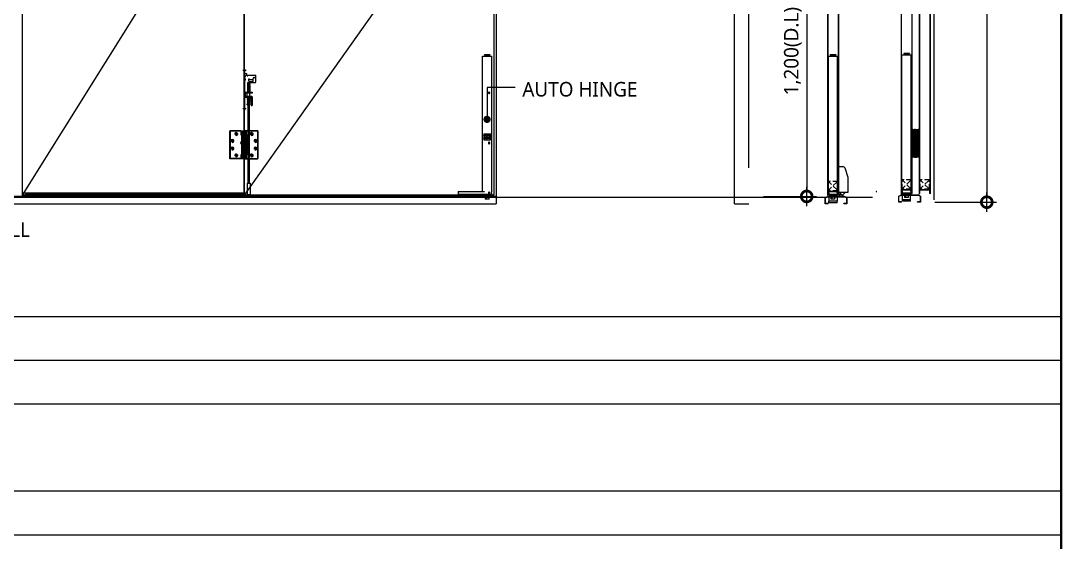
# Model space of a CAD drawing. Extents: x 930 to 96951, y 420 to 531574.
# Drawn here: x 4635 to 8938, y 5910 to 8064 of the extents above; entities that cross this region are included whole.
import ezdxf

# ---------------------------------------------------------------- set-up
doc = ezdxf.new("R2010")
doc.units = 0
doc.header["$LTSCALE"] = 200
doc.header["$MEASUREMENT"] = 0
doc.header["$PDMODE"] = 3
doc.header["$PDSIZE"] = -1
for name, pattern in [('CEN', [62, 60, -1, 0, -1]), ('CENTER', [2, 1.25, -0.25, 0.25, -0.25]), ('HIDDEN', [0.375, 0.25, -0.125])]:
    doc.linetypes.add(name, pattern=pattern)
doc.layers.get('0').update_dxf_attribs({"linetype": 'CONTINUOUS'})
doc.layers.get('Defpoints').update_dxf_attribs({"color": 137, "linetype": 'CONTINUOUS'})
for name, color, linetype in [('251', 251, 'CONTINUOUS'), ('252', 252, 'CONTINUOUS'), ('A-DWALL', 7, 'CONTINUOUS'), ('DIM', 7, 'CONTINUOUS'), ('DOOR', 6, 'CONTINUOUS'), ('Door_p', 5, 'CONTINUOUS'), ('ELE(입면)', 7, 'CONTINUOUS'), ('ELE6', 6, 'CONTINUOUS'), ('FORM', 7, 'CONTINUOUS'), ('FRAME', 7, 'CONTINUOUS'), ('STEEL(잡철물)', 9, 'CONTINUOUS'), ('SYM-LEAD', 6, 'CONTINUOUS'), ('TEXT', 3, 'CONTINUOUS'), ('평볼트', 250, 'CONTINUOUS')]:
    doc.layers.add(name, color=color, linetype=linetype)
doc.layers.add('도면내선', color=7, linetype='CONTINUOUS', lineweight=40)
doc.styles.add('스타일1', font='malgun.ttf')
doc.dimstyles.new('CJA-60', dxfattribs={"dimscale": 60, "dimtxt": 3, "dimasz": 1, "dimexe": 2, "dimexo": 3, "dimgap": 1, "dimtad": 1, "dimdec": 0, "dimzin": 1, "dimdsep": 46, "dimlunit": 6, "dimtxsty": '스타일1', "dimblk": 'GAUN-DOT', "dimcen": -2, "dimdle": 2, "dimclrd": 256, "dimclre": 256, "dimclrt": 3, "dimadec": 0, "dimazin": 0, "dimtfac": 1, "dimtdec": 0, "dimtix": 1, "dimtmove": 2, "dimatfit": 3, "dimldrblk": 'DOTSMALL', "dimfxl": 1, "dimtolj": 1, "dimtzin": 1, "dimarcsym": 0})

# ---------------------------------------------------------------- blocks, each defined once
blk = doc.blocks.new('GAUN-DOT')
at = {"linetype": 'ByBlock'}
for p, q in [((2, 0), (-2, 0)), ((0, -2), (0, 2))]:
    blk.add_line(p, q, dxfattribs=at)
at = {"const_width": 2.25}
blk.add_lwpolyline([(0, 0.28125, 1), (0, -0.28125, 1)], format="xyb", close=True, dxfattribs=at)
blk = doc.blocks.new('*D57')
at = {"layer": 'Defpoints', "color": 0, "transparency": 16777216}
for p in [(7446.1, 8538.1), (7646.1, 7338.1), (7885.3, 7338.1)]:
    blk.add_point(p, dxfattribs=at)
at = {"layer": 'DIM', "lineweight": -2, "transparency": 16777216}
for p, q in [((7506.1, 8538.1), (7925.3, 8538.1)), ((7885.3, 8518.1), (7885.3, 7358.1)), ((7706.1, 7338.1), (7925.3, 7338.1))]:
    blk.add_line(p, q, dxfattribs=at)
at = {"layer": 'DIM', "lineweight": -2, "transparency": 16777216, "xscale": 20, "yscale": 20, "zscale": 20}
for p, rotation in [((7885.3, 8538.1), 90), ((7885.3, 7338.1), 270)]:
    blk.add_blockref('GAUN-DOT', p, dxfattribs=dict(at, rotation=rotation))
at = {"layer": 'DIM', "color": 3, "transparency": 16777216, "insert": (7827.8, 7938.1), "char_height": 60, "attachment_point": 5, "rotation": 90, "style": '스타일1'}
blk.add_mtext('\\A1;1,200(D.L)', dxfattribs=at)
blk = doc.blocks.new('_DotSmall')
at = {"layer": 'DIM'}
h = blk.add_hatch(color=256, dxfattribs=at)
edge = h.paths.add_edge_path()
edge.add_arc((0, 0), 0.2, 0, 360)
at = {"layer": 'DIM', "linetype": 'ByBlock'}
blk.add_circle((0, 0), 0.2, dxfattribs=at)
blk = doc.blocks.new('1')
h = blk.add_hatch(color=5)
h.dxf.hatch_style = 1
edge = h.paths.add_edge_path()
edge.add_arc((24522.8, -2758), 1.5, 0, 90)
edge.add_line((24522.8, -2756.5), (24522.8, -2758))
edge.add_line((24522.8, -2758), (24524.3, -2758))
at = {"color": 5}
for q in [(24522.8, -2756.5), (24524.3, -2758)]:
    blk.add_line((24522.8, -2758), q, dxfattribs=at)
blk.add_arc((24522.8, -2758), 1.5, 0, 90, dxfattribs=at)
blk = doc.blocks.new('*D73')
at = {"layer": 'Defpoints', "color": 0, "transparency": 16777216}
for p in [(8475.7, 10314.4), (8355.7, 7314.4), (8630, 7314.4)]:
    blk.add_point(p, dxfattribs=at)
at = {"layer": 'DIM', "lineweight": -2, "transparency": 16777216}
for p, q in [((8535.7, 10314.4), (8670, 10314.4)), ((8630, 10294.4), (8630, 7334.4)), ((8415.7, 7314.4), (8670, 7314.4))]:
    blk.add_line(p, q, dxfattribs=at)
at = {"layer": 'DIM', "lineweight": -2, "transparency": 16777216, "xscale": 20, "yscale": 20, "zscale": 20}
for p, rotation in [((8630, 10314.4), 90), ((8630, 7314.4), 270)]:
    blk.add_blockref('GAUN-DOT', p, dxfattribs=dict(at, rotation=rotation))
at = {"layer": 'DIM', "color": 3, "transparency": 16777216, "insert": (8579.5, 8814.4), "char_height": 60, "attachment_point": 5, "rotation": 90, "style": '스타일1'}
blk.add_mtext('\\A1;F.H  ', dxfattribs=at)
blk = doc.blocks.new('볼트1')
at = {"color": 250, "linetype": 'CENTER', "lineweight": 5, "ltscale": 4}
blk.add_line((15193.6, 13171), (15179.6, 13171), dxfattribs=at)
at = {"color": 250}
for p, q in [((15180.6, 13173), (15180.6, 13169)), ((15180.6, 13173), (15180.9, 13173)), ((15180.6, 13169), (15181.5, 13169)), ((15181.2, 13173.6), (15180.9, 13173)), ((15181.5, 13169), (15180.9, 13173)), ((15181.2, 13173.6), (15181.5, 13173)), ((15181.5, 13173), (15182.1, 13173)), ((15182.1, 13169), (15181.5, 13173)), ((15181.8, 13168.4), (15181.5, 13169)), ((15181.8, 13168.4), (15182.1, 13169)), ((15182.4, 13173.6), (15182.1, 13173)), ((15182.7, 13169), (15182.1, 13173)), ((15182.1, 13169), (15182.7, 13169)), ((15182.4, 13173.6), (15182.7, 13173)), ((15182.7, 13173), (15183.3, 13173)), ((15183.3, 13169), (15182.7, 13173)), ((15183, 13168.4), (15182.7, 13169)), ((15183, 13168.4), (15183.3, 13169)), ((15183.6, 13173.6), (15183.3, 13173)), ((15183.9, 13169), (15183.3, 13173)), ((15183.3, 13169), (15183.9, 13169)), ((15183.6, 13173.6), (15183.9, 13173)), ((15183.9, 13173), (15184.5, 13173)), ((15184.5, 13169), (15183.9, 13173)), ((15184.2, 13168.4), (15183.9, 13169)), ((15184.2, 13168.4), (15184.5, 13169)), ((15184.8, 13173.6), (15184.5, 13173)), ((15185.1, 13169), (15184.5, 13173)), ((15184.5, 13169), (15185.1, 13169)), ((15184.8, 13173.6), (15185.1, 13173)), ((15185.1, 13173), (15185.7, 13173)), ((15185.7, 13169), (15185.1, 13173)), ((15185.4, 13168.4), (15185.1, 13169)), ((15185.4, 13168.4), (15185.7, 13169)), ((15186, 13173.6), (15185.7, 13173)), ((15186.3, 13169), (15185.7, 13173)), ((15185.7, 13169), (15186.3, 13169)), ((15186, 13173.6), (15186.3, 13173)), ((15186.3, 13173), (15186.9, 13173)), ((15186.9, 13169), (15186.3, 13173)), ((15186.6, 13168.4), (15186.3, 13169)), ((15186.6, 13168.4), (15186.9, 13169)), ((15187.2, 13173.6), (15186.9, 13173)), ((15187.5, 13169), (15186.9, 13173)), ((15186.9, 13169), (15187.5, 13169)), ((15187.2, 13173.6), (15187.5, 13173)), ((15187.5, 13173), (15188.1, 13173)), ((15188.1, 13169), (15187.5, 13173)), ((15187.8, 13168.4), (15187.5, 13169)), ((15187.8, 13168.4), (15188.1, 13169)), ((15188.4, 13173.6), (15188.1, 13173)), ((15188.7, 13169), (15188.1, 13173)), ((15188.1, 13169), (15188.7, 13169)), ((15188.4, 13173.6), (15188.7, 13173)), ((15188.7, 13173), (15189.3, 13173)), ((15189.3, 13169), (15188.7, 13173)), ((15189, 13168.4), (15188.7, 13169)), ((15189, 13168.4), (15189.3, 13169)), ((15189.6, 13173.6), (15189.3, 13173)), ((15189.9, 13169), (15189.3, 13173)), ((15189.3, 13169), (15189.9, 13169)), ((15189.6, 13173.6), (15189.9, 13173)), ((15189.9, 13173), (15190.6, 13173)), ((15190.5, 13169), (15189.9, 13173)), ((15190.2, 13168.4), (15189.9, 13169)), ((15190.2, 13168.4), (15190.5, 13169)), ((15190.5, 13169), (15190.6, 13169)), ((15190.6, 13175), (15192.6, 13176)), ((15190.6, 13175), (15190.6, 13167)), ((15192.6, 13176), (15192.6, 13166)), ((15192.6, 13166), (15190.6, 13167))]:
    blk.add_line(p, q, dxfattribs=at)
at = {"color": 250, "lineweight": 5}
for p, q in [((15181.2, 13173.6), (15181.8, 13168.4)), ((15182.4, 13173.6), (15183, 13168.4)), ((15183.6, 13173.6), (15184.2, 13168.4)), ((15184.8, 13173.6), (15185.4, 13168.4)), ((15186, 13173.6), (15186.6, 13168.4)), ((15187.2, 13173.6), (15187.8, 13168.4)), ((15188.4, 13173.6), (15189, 13168.4)), ((15189.6, 13173.6), (15190.2, 13168.4))]:
    blk.add_line(p, q, dxfattribs=at)

msp = doc.modelspace()

# ---------------------------------------------------------------- hatches: boundary and pattern name
h = msp.add_hatch()
h.set_pattern_fill('ANSI31', color=256)
h.set_pattern_definition([(45, (-334878.89241, -10450.4001), (-0.08838834765, 0.08838834765), [])])
h.paths.add_polyline_path([(4652.629, 7348.139), (5556.629, 7348.139), (5556.629, 7339.732), (4652.629, 7339.732)])
at = {"layer": 'STEEL(잡철물)'}
h = msp.add_hatch(color=5, dxfattribs=at)
h.dxf.hatch_style = 1
h.paths.add_polyline_path([(5548.029, 7511.485), (5567.229, 7511.485), (5567.229, 7509.985), (5548.029, 7509.985)])
h.paths.add_polyline_path([(5548.029, 7593.285), (5567.229, 7593.285), (5567.229, 7591.785), (5548.029, 7591.785)])

# ---------------------------------------------------------------- linework, layer by layer
at = {"color": 56}
for p, q in [((8275.679, 10264.489), (8275.679, 7350.289)), ((8276.479, 10264.489), (8276.479, 7350.289)), ((8350.679, 10264.489), (8350.679, 7350.289)), ((8351.479, 10264.489), (8351.479, 7350.289)), ((7972.34, 7359.139), (7973.14, 7359.139)), ((8276.679, 7350.289), (8276.679, 7365.389)), ((8276.679, 7365.389), (8277.479, 7365.389)), ((8277.479, 7350.289), (8277.479, 7365.389)), ((8351.679, 7350.289), (8351.679, 7365.389)), ((8351.679, 7365.389), (8352.479, 7365.389)), ((8352.479, 7350.289), (8352.479, 7365.389))]:
    msp.add_line(p, q, dxfattribs=at)
at = {"color": 5, "linetype": 'CEN'}
for p, q in [((5553.229, 8801.139), (4640.309, 7343.139)), ((6591.629, 8801.139), (5558.629, 7343.139))]:
    msp.add_line(p, q, dxfattribs=at)
at = {"color": 2}
msp.add_line((8410.679, 8144.389), (8410.679, 7324.043), dxfattribs=at)
at = {"color": 202}
for p, q in [((8279.182, 7365.385), (8279.182, 7923.385)), ((8279.182, 7923.385), (8317.182, 7923.385)), ((8286.682, 7930.385), (8309.682, 7930.385)), ((8286.682, 7930.385), (8286.682, 7928.385)), ((8286.682, 7928.385), (8309.682, 7928.385)), ((8288.056, 7930.385), (8288.056, 7928.385)), ((8289.306, 7930.385), (8289.306, 7928.385)), ((8291.807, 7930.385), (8291.807, 7928.385)), ((8292.682, 7923.385), (8292.682, 7928.385)), ((8294.14, 7930.385), (8294.14, 7928.385)), ((8296.932, 7930.385), (8296.932, 7928.385)), ((8299.432, 7930.385), (8299.432, 7928.385)), ((8302.225, 7930.385), (8302.225, 7928.385)), ((8303.682, 7923.385), (8303.682, 7928.385)), ((8304.557, 7930.385), (8304.557, 7928.385)), ((8307.059, 7930.385), (8307.059, 7928.385)), ((8308.309, 7930.385), (8308.309, 7928.385)), ((8309.682, 7930.385), (8309.682, 7928.385)), ((8317.182, 7365.385), (8317.182, 7923.385)), ((8331.48, 7500.828), (8331.48, 7615.128)), ((8334.68, 7615.128), (8331.48, 7615.128)), ((8334.68, 7605.841), (8331.48, 7605.841)), ((8334.68, 7598.841), (8331.48, 7598.841)), ((8334.68, 7577.055), (8331.48, 7577.055)), ((8334.68, 7500.828), (8334.68, 7615.128)), ((8336.68, 7615.128), (8339.88, 7615.128)), ((8336.68, 7615.128), (8336.68, 7500.828)), ((8336.68, 7605.841), (8339.88, 7605.841)), ((8336.68, 7598.841), (8339.88, 7598.841)), ((8336.68, 7577.055), (8339.88, 7577.055)), ((8339.88, 7615.128), (8339.88, 7500.828)), ((8334.68, 7570.055), (8331.48, 7570.055)), ((8334.68, 7545.755), (8331.48, 7545.755)), ((8334.68, 7538.755), (8331.48, 7538.755)), ((8336.68, 7570.055), (8339.88, 7570.055)), ((8336.68, 7545.755), (8339.88, 7545.755)), ((8336.68, 7538.755), (8339.88, 7538.755)), ((8334.68, 7517.155), (8331.48, 7517.155)), ((8334.68, 7510.155), (8331.48, 7510.155)), ((8331.48, 7500.828), (8334.68, 7500.828)), ((8336.68, 7517.155), (8339.88, 7517.155)), ((8336.68, 7510.155), (8339.88, 7510.155)), ((8336.68, 7500.828), (8339.88, 7500.828)), ((8280.682, 7359.385), (8279.182, 7365.385)), ((8280.682, 7359.385), (8280.682, 7351.385)), ((8315.682, 7359.385), (8317.182, 7365.385)), ((8315.682, 7359.385), (8315.682, 7351.385)), ((8279.182, 7344.387), (8279.182, 7345.387)), ((8317.182, 7345.387), (8279.182, 7345.387)), ((8317.182, 7344.387), (8279.182, 7344.387)), ((8280.682, 7353.385), (8315.682, 7353.385)), ((8280.682, 7351.385), (8315.682, 7351.385)), ((8314.932, 7344.387), (8281.432, 7344.387)), ((8281.432, 7318.387), (8281.432, 7344.387)), ((8314.932, 7324.387), (8281.432, 7324.387)), ((8314.932, 7318.387), (8281.432, 7318.387)), ((8314.932, 7318.387), (8314.932, 7344.387)), ((8317.182, 7344.387), (8317.182, 7345.387))]:
    msp.add_line(p, q, dxfattribs=at)
at = {"color": 8}
for p, q in [((5566.232, 7858.139), (5553.632, 7858.139)), ((5558.629, 7693.139), (5558.629, 7865.139)), ((5561.232, 7865.139), (5558.629, 7865.139)), ((5558.632, 7693.889), (5558.632, 7864.389)), ((5558.632, 7864.389), (5561.232, 7864.389)), ((5558.632, 7861.639), (5561.232, 7861.139)), ((5558.632, 7854.639), (5561.232, 7855.139)), ((5559.129, 7693.639), (5559.129, 7864.639)), ((5561.232, 7864.639), (5559.129, 7864.639)), ((5561.232, 7864.639), (5561.232, 7865.139)), ((5561.232, 7693.889), (5561.232, 7864.389)), ((5561.232, 7846.389), (5570.232, 7846.389)), ((5570.232, 7838.389), (5570.232, 7846.389)), ((5574.232, 7839.389), (5606.232, 7839.389)), ((5574.232, 7838.389), (5574.232, 7839.389)), ((5606.232, 7811.389), (5606.232, 7839.389)), ((5574.232, 7771.389), (5574.232, 7808.389)), ((5574.232, 7808.389), (5603.232, 7808.389)), ((5582.187, 7807.386), (5574.232, 7808.181)), ((5574.232, 7807.176), (5582.077, 7806.392)), ((5582.187, 7803.386), (5574.232, 7804.181)), ((5574.232, 7803.176), (5582.077, 7802.392)), ((5582.187, 7799.386), (5574.232, 7800.181)), ((5574.232, 7799.176), (5582.077, 7798.392)), ((5582.187, 7795.386), (5574.232, 7796.181)), ((5574.232, 7795.176), (5582.077, 7794.392)), ((5582.187, 7791.386), (5574.232, 7792.181)), ((5574.232, 7791.176), (5582.077, 7790.392)), ((5577.232, 7813.689), (5577.232, 7822.689)), ((5578.232, 7812.689), (5595.232, 7812.689)), ((5580.232, 7821.689), (5593.232, 7821.689)), ((5581.632, 7768.389), (5581.632, 7808.389)), ((5581.632, 7794.389), (5581.632, 7768.389)), ((5596.232, 7813.689), (5596.232, 7822.689)), ((5561.232, 7768.389), (5571.232, 7768.389)), ((5562.732, 7768.389), (5591.232, 7768.389)), ((5562.732, 7748.388), (5587.482, 7748.388)), ((5564.232, 7752.138), (5564.232, 7764.639)), ((5591.232, 7765.389), (5564.982, 7765.389)), ((5589.732, 7751.388), (5564.982, 7751.388)), ((5571.632, 7768.389), (5582.632, 7768.389)), ((5571.632, 7751.388), (5571.632, 7765.389)), ((5571.632, 7745.388), (5571.632, 7748.388)), ((5571.632, 7745.388), (5581.632, 7745.388)), ((5572.632, 7745.388), (5572.632, 7719.388)), ((5573.468, 7769.389), (5582.132, 7769.389)), ((5574.06, 7770.389), (5582.132, 7770.389)), ((5574.219, 7771.106), (5582.077, 7770.392)), ((5582.187, 7787.386), (5574.232, 7788.181)), ((5574.232, 7787.176), (5582.077, 7786.392)), ((5582.187, 7783.386), (5574.232, 7784.181)), ((5574.232, 7783.176), (5582.077, 7782.392)), ((5582.187, 7779.386), (5574.232, 7780.181)), ((5574.232, 7779.176), (5582.077, 7778.392)), ((5582.187, 7775.386), (5574.232, 7776.181)), ((5574.232, 7775.176), (5582.077, 7774.392)), ((5582.187, 7771.386), (5574.232, 7772.109)), ((5576.632, 7768.389), (5576.632, 7769.389)), ((5582.132, 7769.389), (5576.632, 7769.389)), ((5576.632, 7745.388), (5576.632, 7744.388)), ((5580.632, 7745.388), (5580.632, 7719.388)), ((5581.632, 7751.388), (5581.632, 7765.389)), ((5581.632, 7745.388), (5581.632, 7748.388)), ((5588.232, 7747.638), (5588.232, 7713.388)), ((5591.232, 7768.389), (5591.232, 7765.389)), ((5591.232, 7749.888), (5591.232, 7713.388)), ((5558.632, 7703.639), (5561.232, 7703.139)), ((5570.632, 7719.388), (5582.632, 7719.388)), ((5570.632, 7716.888), (5570.632, 7719.388)), ((5570.632, 7716.888), (5582.632, 7716.888)), ((5572.077, 7742.391), (5581.077, 7741.391)), ((5572.077, 7738.391), (5581.077, 7737.391)), ((5572.077, 7734.391), (5581.077, 7733.391)), ((5572.077, 7730.391), (5581.077, 7729.391)), ((5572.077, 7726.391), (5581.077, 7725.391)), ((5572.077, 7722.391), (5581.077, 7721.391)), ((5572.132, 7744.388), (5581.132, 7744.388)), ((5572.132, 7743.388), (5581.132, 7743.388)), ((5572.132, 7721.388), (5581.132, 7721.388)), ((5572.132, 7720.388), (5581.132, 7720.388)), ((5581.187, 7742.385), (5572.187, 7743.385)), ((5581.187, 7738.385), (5572.187, 7739.385)), ((5581.187, 7734.385), (5572.187, 7735.385)), ((5581.187, 7730.385), (5572.187, 7731.385)), ((5581.187, 7726.385), (5572.187, 7727.385)), ((5581.187, 7722.385), (5572.187, 7723.385)), ((5573.932, 7716.888), (5573.932, 7393.139)), ((5581.132, 7744.388), (5576.632, 7744.388)), ((5576.632, 7719.388), (5576.632, 7720.388)), ((5581.132, 7720.388), (5576.632, 7720.388)), ((5579.332, 7716.888), (5579.332, 7393.139)), ((5582.632, 7716.888), (5582.632, 7719.388)), ((5588.232, 7713.388), (5591.232, 7713.388)), ((5566.232, 7700.139), (5553.632, 7700.139)), ((5561.232, 7693.139), (5558.629, 7693.139)), ((5558.632, 7696.639), (5561.232, 7697.139)), ((5558.632, 7693.889), (5561.232, 7693.889)), ((5561.232, 7693.639), (5559.129, 7693.639)), ((5561.232, 7693.639), (5561.232, 7693.139)), ((5570.382, 7393.139), (5582.882, 7393.139)), ((5570.382, 7393.139), (5570.382, 7345.639)), ((5582.882, 7393.139), (5582.882, 7345.639)), ((5570.382, 7345.639), (5582.882, 7345.639)), ((5574.632, 7343.139), (5570.382, 7345.639)), ((5574.632, 7343.139), (5578.632, 7343.139)), ((5582.882, 7345.639), (5578.632, 7343.139))]:
    msp.add_line(p, q, dxfattribs=at)
for p, q in [((8016.34, 7461.138), (8034.231, 7461.138)), ((8016.34, 7461.138), (8016.34, 7355.138)), ((8056.785, 7416.734), (8043.676, 7454.424)), ((8057.34, 7355.138), (8057.34, 7413.449)), ((8016.34, 7355.138), (8057.34, 7355.138)), ((8030.311, 7344.537), (8021.34, 7355.138)), ((8022.344, 7338.137), (8022.344, 7347.137)), ((8036.344, 7343.137), (8022.344, 7343.137)), ((8023.344, 7348.137), (8024.93, 7348.137)), ((8025.637, 7347.844), (8030.344, 7343.137)), ((8046.34, 7355.138), (8034.643, 7344.276)), ((8036.344, 7338.137), (8036.344, 7343.137))]:
    msp.add_line(p, q)
at = {"color": 16, "linetype": 'HIDDEN', "lineweight": 5, "ltscale": 0.4}
for p, q in [((8278.179, 7367.889), (8278.179, 7407.889)), ((8318.179, 7407.889), (8278.179, 7407.889)), ((8278.179, 7367.889), (8318.179, 7407.889)), ((8278.179, 7407.889), (8318.179, 7367.889)), ((8279.379, 7369.089), (8279.379, 7406.689)), ((8316.979, 7406.689), (8279.379, 7406.689)), ((8316.979, 7369.089), (8316.979, 7406.689)), ((8318.179, 7367.889), (8318.179, 7407.889)), ((8353.179, 7367.889), (8353.179, 7407.889)), ((8393.179, 7407.889), (8353.179, 7407.889)), ((8353.179, 7367.889), (8393.179, 7407.889)), ((8353.179, 7407.889), (8393.179, 7367.889)), ((8354.379, 7369.089), (8354.379, 7406.689)), ((8391.979, 7406.689), (8354.379, 7406.689)), ((8391.979, 7369.089), (8391.979, 7406.689)), ((8393.179, 7367.889), (8393.179, 7407.889)), ((8318.179, 7367.889), (8278.179, 7367.889)), ((8316.979, 7369.089), (8279.379, 7369.089)), ((8393.179, 7367.889), (8353.179, 7367.889)), ((8391.979, 7369.089), (8354.379, 7369.089))]:
    msp.add_line(p, q, dxfattribs=at)
at = {"color": 251}
for p, q in [((7972.34, 7359.139), (7972.34, 7374.139)), ((7973.54, 7374.139), (7972.34, 7374.139)), ((7972.34, 7359.139), (8015.34, 7359.139)), ((7973.54, 7360.339), (7973.54, 7374.139)), ((7973.54, 7360.339), (8014.14, 7360.339)), ((8014.14, 7360.339), (8014.14, 7374.139)), ((8015.34, 7374.139), (8014.14, 7374.139)), ((8015.34, 7359.139), (8015.34, 7374.139)), ((8276.679, 7365.389), (8276.679, 7380.389)), ((8277.879, 7380.389), (8276.679, 7380.389)), ((8276.679, 7365.389), (8319.679, 7365.389)), ((8277.879, 7366.589), (8277.879, 7380.389)), ((8277.879, 7366.589), (8318.479, 7366.589)), ((8318.479, 7366.589), (8318.479, 7380.389)), ((8319.679, 7380.389), (8318.479, 7380.389)), ((8319.679, 7365.389), (8319.679, 7380.389)), ((8351.679, 7365.389), (8351.679, 7380.389)), ((8352.879, 7380.389), (8351.679, 7380.389)), ((8351.679, 7365.389), (8394.679, 7365.389)), ((8352.879, 7366.589), (8352.879, 7380.389)), ((8352.879, 7366.589), (8393.479, 7366.589)), ((8393.479, 7366.589), (8393.479, 7380.389)), ((8394.679, 7380.389), (8393.479, 7380.389)), ((8394.679, 7365.389), (8394.679, 7380.389)), ((8265.682, 7339.387), (8275.682, 7344.387)), ((8265.682, 7314.387), (8265.682, 7339.387)), ((8266.882, 7338.646), (8275.966, 7343.187)), ((8266.882, 7315.587), (8266.882, 7338.646)), ((8277.682, 7315.587), (8266.882, 7315.587)), ((8275.682, 7344.387), (8345.682, 7344.387)), ((8275.966, 7343.187), (8345.399, 7343.187)), ((8277.682, 7314.387), (8277.682, 7315.587)), ((8354.482, 7315.587), (8343.682, 7315.587)), ((8343.682, 7314.387), (8343.682, 7315.587)), ((8354.482, 7338.646), (8345.399, 7343.187)), ((8355.682, 7339.387), (8345.682, 7344.387)), ((8354.482, 7338.646), (8354.482, 7315.587)), ((8355.682, 7339.387), (8355.682, 7314.387)), ((8277.682, 7314.387), (8265.682, 7314.387)), ((8355.682, 7314.387), (8343.682, 7314.387))]:
    msp.add_line(p, q, dxfattribs=at)
at = {"color": 1}
for p, q in [((8308.182, 7351.385), (8288.182, 7351.385)), ((8288.182, 7351.385), (8288.182, 7348.385)), ((8288.182, 7348.385), (8308.182, 7348.385)), ((8288.182, 7348.385), (8289.932, 7333.384)), ((8306.432, 7333.384), (8289.932, 7333.384)), ((8291.885, 7333.384), (8291.676, 7348.385)), ((8294.859, 7333.384), (8295.859, 7348.385)), ((8305.776, 7333.384), (8304.776, 7348.385)), ((8306.432, 7333.384), (8308.182, 7348.385)), ((8308.182, 7351.385), (8308.182, 7348.385))]:
    msp.add_line(p, q, dxfattribs=at)
msp.add_lwpolyline([(5556.629, 7352.066), (4640.309, 7352.066), (4640.309, 7339.732), (5556.629, 7339.732)], close=True)
at = {"color": 8}
for centre, radius in [((5582.132, 7806.889), 0.5), ((5582.132, 7802.889), 0.5), ((5582.132, 7798.889), 0.5), ((5582.132, 7794.889), 0.5), ((5582.132, 7790.889), 0.5), ((5598.232, 7828.389), 2), ((5572.132, 7744.888), 0.5), ((5581.132, 7744.888), 0.5), ((5582.132, 7786.889), 0.5), ((5582.132, 7782.889), 0.5), ((5582.132, 7778.889), 0.5), ((5582.132, 7774.889), 0.5), ((5582.132, 7770.889), 0.5), ((5582.132, 7769.889), 0.5), ((5582.132, 7768.889), 0.5), ((5572.132, 7743.888), 0.5), ((5572.132, 7742.888), 0.5), ((5572.132, 7738.888), 0.5), ((5572.132, 7734.888), 0.5), ((5572.132, 7730.888), 0.5), ((5572.132, 7726.888), 0.5), ((5572.132, 7722.888), 0.5), ((5572.132, 7720.888), 0.5), ((5572.132, 7719.888), 0.5), ((5581.132, 7743.888), 0.5), ((5581.132, 7741.888), 0.5), ((5581.132, 7737.888), 0.5), ((5581.132, 7733.888), 0.5), ((5581.132, 7729.888), 0.5), ((5581.132, 7725.888), 0.5), ((5581.132, 7721.888), 0.5), ((5581.132, 7720.888), 0.5), ((5581.132, 7719.888), 0.5)]:
    msp.add_circle(centre, radius, dxfattribs=at)
for centre, radius, start, end in [((5561.69, 7835.389), 2.542, 259.611142, 100.388858), ((5572.232, 7838.389), 2, 180, 0), ((5561.69, 7821.389), 2.542, 259.611142, 100.388858), ((5578.232, 7822.689), 1, 0, 180), ((5578.232, 7813.689), 1, 180, 270), ((5580.232, 7822.689), 1, 180, 270), ((5593.232, 7822.689), 1, 270, 0), ((5595.232, 7822.689), 1, 0, 180), ((5595.232, 7813.689), 1, 270, 0), ((5603.232, 7811.389), 3, 270, 0), ((5562.732, 7766.889), 1.5, 90, 180), ((5562.732, 7749.888), 1.5, 180, 270), ((5564.982, 7764.639), 0.75, 90, 180), ((5564.982, 7752.138), 0.75, 180, 270), ((5571.232, 7771.389), 3, 270, 0), ((5587.482, 7747.638), 0.75, 0, 90), ((5589.732, 7749.888), 1.5, 0, 90)]:
    msp.add_arc(centre, radius, start, end, dxfattribs=at)
for centre, radius, start, end in [((8034.231, 7451.138), 10, 19.179008, 90), ((8047.34, 7413.569), 10, 0, 19.179008), ((8023.344, 7347.137), 1, 90, 180), ((8024.93, 7347.137), 1, 45, 90), ((8032.601, 7346.475), 3, 220.236358, 312.878904)]:
    msp.add_arc(centre, radius, start, end)
at = {"color": 56}
for centre, radius in [((8276.579, 7350.289), 0.9), ((8276.579, 7350.289), 0.1), ((8351.579, 7350.289), 0.9), ((8351.579, 7350.289), 0.1)]:
    msp.add_arc(centre, radius, 180, 0, dxfattribs=at)
at = {"color": 1}
for centre, end in [((8287.217, 7339.684), 84.334168), ((8300.318, 7339.684), 117.132681)]:
    msp.add_arc(centre, 9.777, 62.867319, end, dxfattribs=at)
at = {"layer": '251', "linetype": 'HIDDEN', "lineweight": 5, "ltscale": 0.4}
for p, q in [((7973.84, 7361.639), (7973.84, 7401.639)), ((8013.84, 7401.639), (7973.84, 7401.639)), ((7973.84, 7361.639), (8013.84, 7401.639)), ((7973.84, 7401.639), (8013.84, 7361.639)), ((8013.84, 7361.639), (8013.84, 7401.639)), ((8013.84, 7361.639), (7973.84, 7361.639)), ((7975.04, 7362.839), (7975.04, 7400.439)), ((8012.64, 7400.439), (7975.04, 7400.439)), ((8012.64, 7362.839), (7975.04, 7362.839)), ((8012.64, 7362.839), (8012.64, 7400.439))]:
    msp.add_line(p, q, dxfattribs=at)
at = {"layer": '252'}
for points in [[(8320.679, 7500.205), (8320.679, 7615.566), (8324.679, 7615.566), (8324.679, 7500.205)], [(8350.682, 7615.751), (8350.682, 7500.39), (8346.682, 7500.39), (8346.682, 7615.751)]]:
    msp.add_lwpolyline(points, close=True, dxfattribs=at)
at = {"layer": 'A-DWALL', "color": 124}
for p, q in [((8319.879, 10264.489), (8319.879, 7350.289)), ((8320.679, 10264.489), (8320.679, 7350.289)), ((8394.879, 10264.489), (8394.879, 7350.289)), ((8395.679, 10264.489), (8395.679, 7350.289)), ((8015.34, 7359.139), (8014.54, 7359.139)), ((8318.879, 7350.289), (8318.879, 7365.389)), ((8319.679, 7365.389), (8318.879, 7365.389)), ((8319.679, 7350.289), (8319.679, 7365.389)), ((8393.879, 7350.289), (8393.879, 7365.389)), ((8394.679, 7365.389), (8393.879, 7365.389)), ((8394.679, 7350.289), (8394.679, 7365.389))]:
    msp.add_line(p, q, dxfattribs=at)
for centre, radius in [((8319.779, 7350.289), 0.9), ((8319.779, 7350.289), 0.1), ((8394.779, 7350.289), 0.9), ((8394.779, 7350.289), 0.1)]:
    msp.add_arc(centre, radius, 180, 0, dxfattribs=at)
at = {"layer": 'DIM'}
msp.add_line((7961.344, 7333.137), (1025.515, 7333.137), dxfattribs=at)
at = {"layer": 'DOOR'}
for p, q in [((4640.309, 10259.139), (4640.309, 7343.139)), ((5556.629, 10259.139), (5556.629, 7343.139)), ((5558.629, 10259.139), (5558.629, 7343.139)), ((6591.629, 10259.139), (6591.629, 7343.139)), ((7971.34, 10258.239), (7971.34, 7344.039)), ((7972.14, 10258.239), (7972.14, 7344.039)), ((8015.54, 10258.239), (8015.54, 7344.039)), ((8016.34, 10258.239), (8016.34, 7344.039)), ((7972.34, 7344.039), (7972.34, 7359.139)), ((7973.14, 7344.039), (7973.14, 7359.139)), ((8014.54, 7344.039), (8014.54, 7359.139)), ((8015.34, 7344.039), (8015.34, 7359.139)), ((5556.629, 7343.139), (4640.309, 7343.139)), ((6591.629, 7343.139), (5558.629, 7343.139))]:
    msp.add_line(p, q, dxfattribs=at)
for centre, radius in [((7972.24, 7344.039), 0.9), ((7972.24, 7344.039), 0.1), ((8015.44, 7344.039), 0.9), ((8015.44, 7344.039), 0.1)]:
    msp.add_arc(centre, radius, 180, 0, dxfattribs=at)
at = {"layer": 'Door_p'}
for points in [[(8325.48, 7500.828), (8325.48, 7615.128), (8331.48, 7615.128), (8331.48, 7500.828)], [(8325.48, 7597.341), (8325.48, 7607.341), (8331.48, 7607.341), (8331.48, 7597.341)], [(8325.48, 7568.555), (8325.48, 7578.555), (8331.48, 7578.555), (8331.48, 7568.555)], [(8345.88, 7615.128), (8345.88, 7500.828), (8339.88, 7500.828), (8339.88, 7615.128)], [(8345.88, 7607.341), (8345.88, 7597.341), (8339.88, 7597.341), (8339.88, 7607.341)], [(8345.88, 7578.555), (8345.88, 7568.555), (8339.88, 7568.555), (8339.88, 7578.555)], [(8325.48, 7537.255), (8325.48, 7547.255), (8331.48, 7547.255), (8331.48, 7537.255)], [(8345.88, 7547.255), (8345.88, 7537.255), (8339.88, 7537.255), (8339.88, 7547.255)], [(8325.48, 7508.655), (8325.48, 7518.655), (8331.48, 7518.655), (8331.48, 7508.655)], [(8345.88, 7518.655), (8345.88, 7508.655), (8339.88, 7508.655), (8339.88, 7518.655)]]:
    msp.add_lwpolyline(points, close=True, dxfattribs=at)
at = {"layer": 'ELE(입면)'}
msp.add_line((8157.279, 7333.137), (8051.344, 7333.137), dxfattribs=at)
at = {"layer": 'ELE6'}
for p, q in [((8937.751, 6840), (930, 6840)), ((8937.751, 6660), (930, 6660)), ((8937.751, 6480), (930, 6480)), ((8937.751, 6120), (930, 6120))]:
    msp.add_line(p, q, dxfattribs=at)
at = {"layer": 'FORM'}
msp.add_line((8937.751, 5940), (8937.751, 11460), dxfattribs=at)
at = {"layer": 'FORM', "color": 5}
msp.add_line((930, 5940), (8937.751, 5940), dxfattribs=at)
at = {"layer": 'FRAME'}
for p, q in [((7646.129, 7456.258), (7646.129, 10456.258)), ((6601.129, 10308.139), (6601.129, 7308.139)), ((7586.129, 7308.139), (7586.129, 10308.139)), ((6601.129, 7338.139), (2646.138, 7338.139)), ((7961.344, 7333.137), (7971.344, 7338.137)), ((7961.344, 7308.137), (7961.344, 7333.137)), ((7962.544, 7332.396), (7971.627, 7336.937)), ((7962.544, 7309.337), (7962.544, 7332.396)), ((7971.344, 7338.137), (8041.344, 7338.137)), ((7971.627, 7336.937), (8041.061, 7336.937)), ((8012.844, 7338.137), (7974.844, 7338.137)), ((8010.594, 7338.137), (7977.094, 7338.137)), ((8022.344, 7338.137), (8036.344, 7338.137)), ((8050.144, 7332.396), (8041.061, 7336.937)), ((8051.344, 7333.137), (8041.344, 7338.137)), ((8050.144, 7332.396), (8050.144, 7309.337)), ((8051.344, 7333.137), (8051.344, 7308.137)), ((2646.138, 7308.139), (6601.129, 7308.139)), ((7586.129, 7308.139), (7646.129, 7308.139)), ((7973.344, 7308.137), (7961.344, 7308.137)), ((7973.344, 7309.337), (7962.544, 7309.337)), ((7973.344, 7308.137), (7973.344, 7309.337)), ((8050.144, 7309.337), (8039.344, 7309.337)), ((8039.344, 7308.137), (8039.344, 7309.337)), ((8051.344, 7308.137), (8039.344, 7308.137))]:
    msp.add_line(p, q, dxfattribs=at)
at = {"layer": 'STEEL(잡철물)'}
for p, q in [((6552.129, 7924.135), (6575.129, 7924.135)), ((6552.129, 7924.135), (6552.129, 7922.135)), ((6552.129, 7922.135), (6575.129, 7922.135)), ((6553.502, 7924.135), (6553.502, 7922.135)), ((6554.752, 7924.135), (6554.752, 7922.135)), ((6557.254, 7924.135), (6557.254, 7922.135)), ((6558.129, 7917.135), (6558.129, 7922.135)), ((6559.586, 7924.135), (6559.586, 7922.135)), ((6562.379, 7924.135), (6562.379, 7922.135)), ((6564.879, 7924.135), (6564.879, 7922.135)), ((6567.671, 7924.135), (6567.671, 7922.135)), ((6569.129, 7917.135), (6569.129, 7922.135)), ((6570.004, 7924.135), (6570.004, 7922.135)), ((6572.505, 7924.135), (6572.505, 7922.135)), ((6573.755, 7924.135), (6573.755, 7922.135)), ((6575.129, 7924.135), (6575.129, 7922.135)), ((7982.344, 7924.135), (8005.344, 7924.135)), ((7982.344, 7924.135), (7982.344, 7922.135)), ((7982.344, 7922.135), (8005.344, 7922.135)), ((7983.717, 7924.135), (7983.717, 7922.135)), ((7984.967, 7924.135), (7984.967, 7922.135)), ((7987.469, 7924.135), (7987.469, 7922.135)), ((7988.344, 7917.135), (7988.344, 7922.135)), ((7989.801, 7924.135), (7989.801, 7922.135)), ((7992.594, 7924.135), (7992.594, 7922.135)), ((7995.094, 7924.135), (7995.094, 7922.135)), ((7997.886, 7924.135), (7997.886, 7922.135)), ((7999.344, 7917.135), (7999.344, 7922.135)), ((8000.219, 7924.135), (8000.219, 7922.135)), ((8002.721, 7924.135), (8002.721, 7922.135)), ((8003.971, 7924.135), (8003.971, 7922.135)), ((8005.344, 7924.135), (8005.344, 7922.135)), ((6544.629, 7359.135), (6544.629, 7917.135)), ((6544.629, 7917.135), (6582.629, 7917.135)), ((6582.629, 7359.135), (6582.629, 7917.135)), ((7974.844, 7359.135), (7974.844, 7917.135)), ((7974.844, 7917.135), (8012.844, 7917.135)), ((8012.844, 7359.135), (8012.844, 7917.135)), ((6569.379, 7767.886), (6569.379, 7764.386)), ((6573.879, 7767.886), (6573.879, 7764.386)), ((6549.629, 7596.135), (6577.629, 7596.135)), ((6549.629, 7596.135), (6549.629, 7592.733)), ((6549.629, 7587.537), (6549.629, 7584.135)), ((6549.629, 7584.135), (6577.629, 7584.135)), ((6549.629, 7584.135), (6549.629, 7580.733)), ((6549.629, 7584.135), (6577.629, 7584.135)), ((6549.629, 7575.537), (6549.629, 7572.135)), ((6552.629, 7593.135), (6550.629, 7593.135)), ((6552.629, 7587.135), (6550.629, 7587.135)), ((6552.629, 7581.135), (6550.629, 7581.135)), ((6552.629, 7575.135), (6550.629, 7575.135)), ((6577.629, 7596.135), (6577.629, 7584.135)), ((6577.629, 7584.135), (6577.629, 7572.135)), ((6549.629, 7572.135), (6577.629, 7572.135)), ((6569.379, 7560.886), (6569.379, 7557.386)), ((6573.879, 7560.886), (6573.879, 7557.386)), ((6443.129, 7359.135), (6443.129, 7347.135)), ((6443.129, 7359.135), (6553.129, 7359.135)), ((6581.129, 7353.135), (6582.629, 7359.135)), ((7976.344, 7353.135), (7974.844, 7359.135)), ((8011.344, 7353.135), (8012.844, 7359.135)), ((6443.129, 7347.135), (6581.129, 7347.135)), ((6546.129, 7345.135), (6546.129, 7347.135)), ((6546.129, 7345.135), (6581.129, 7345.135)), ((6573.629, 7345.135), (6553.629, 7345.135)), ((6553.629, 7345.135), (6553.629, 7342.135)), ((6553.629, 7342.135), (6573.629, 7342.135)), ((6553.629, 7342.135), (6555.379, 7327.134)), ((6571.879, 7327.134), (6555.379, 7327.134)), ((6557.331, 7327.134), (6557.122, 7342.135)), ((6560.305, 7327.134), (6561.305, 7342.135)), ((6569.379, 7353.886), (6569.379, 7350.386)), ((6571.223, 7327.134), (6570.223, 7342.135)), ((6571.879, 7327.134), (6573.629, 7342.135)), ((6573.629, 7345.135), (6573.629, 7342.135)), ((6573.879, 7353.886), (6573.879, 7350.386)), ((6581.129, 7353.135), (6581.129, 7347.135)), ((6581.129, 7347.135), (6581.129, 7345.135)), ((7974.844, 7338.137), (7974.844, 7339.137)), ((8012.844, 7339.137), (7974.844, 7339.137)), ((7976.344, 7353.135), (7976.344, 7345.135)), ((7976.344, 7347.135), (8011.344, 7347.135)), ((7976.344, 7345.135), (8011.344, 7345.135)), ((7977.094, 7338.137), (7977.094, 7318.137)), ((8010.594, 7318.137), (7977.094, 7318.137)), ((7977.094, 7312.137), (7977.094, 7318.137)), ((8003.844, 7345.135), (7983.844, 7345.135)), ((7983.844, 7345.135), (7983.844, 7342.135)), ((7983.844, 7342.135), (8003.844, 7342.135)), ((7983.844, 7342.135), (7985.594, 7327.134)), ((8002.094, 7327.134), (7985.594, 7327.134)), ((7987.546, 7327.134), (7987.337, 7342.135)), ((7990.52, 7327.134), (7991.52, 7342.135)), ((8001.438, 7327.134), (8000.438, 7342.135)), ((8002.094, 7327.134), (8003.844, 7342.135)), ((8003.844, 7345.135), (8003.844, 7342.135)), ((8010.594, 7338.137), (8010.594, 7318.137)), ((8010.594, 7312.137), (8010.594, 7318.137)), ((8011.344, 7353.135), (8011.344, 7347.135)), ((8011.344, 7347.135), (8011.344, 7345.135)), ((8012.844, 7338.137), (8012.844, 7339.137)), ((8010.594, 7312.137), (7977.094, 7312.137))]:
    msp.add_line(p, q, dxfattribs=at)
at = {"layer": 'STEEL(잡철물)', "color": 5}
for p, q in [((5500.229, 7608.785), (5500.229, 7494.485)), ((5544.229, 7608.785), (5500.229, 7608.785)), ((5509.733, 7559.805), (5509.733, 7574.805)), ((5533.163, 7595.905), (5518.163, 7595.905)), ((5525.663, 7588.405), (5525.663, 7603.405)), ((5544.229, 7608.785), (5544.229, 7594.785)), ((5548.029, 7591.785), (5547.229, 7591.785)), ((5548.029, 7608.785), (5548.029, 7504.235)), ((5548.029, 7608.785), (5567.229, 7608.785)), ((5548.029, 7593.285), (5567.229, 7593.285)), ((5548.029, 7591.785), (5567.229, 7591.785)), ((5567.229, 7608.785), (5567.229, 7494.485)), ((5567.229, 7608.785), (5615.029, 7608.785)), ((5567.229, 7593.285), (5568.029, 7593.285)), ((5571.029, 7590.285), (5571.029, 7512.985)), ((5582.094, 7595.905), (5597.094, 7595.905)), ((5589.594, 7588.405), (5589.594, 7603.405)), ((5605.524, 7559.805), (5605.524, 7574.805)), ((5615.029, 7608.785), (5615.029, 7494.485)), ((5517.233, 7567.305), (5502.233, 7567.305)), ((5517.233, 7536.005), (5502.233, 7536.005)), ((5509.733, 7528.505), (5509.733, 7543.505)), ((5544.379, 7560.886), (5544.379, 7557.386)), ((5548.879, 7560.886), (5548.879, 7557.386)), ((5598.024, 7567.305), (5613.024, 7567.305)), ((5598.024, 7536.005), (5613.024, 7536.005)), ((5605.524, 7528.505), (5605.524, 7543.505)), ((5544.229, 7494.485), (5500.229, 7494.485)), ((5533.163, 7507.405), (5518.163, 7507.405)), ((5525.663, 7499.905), (5525.663, 7514.905)), ((5544.229, 7508.485), (5544.229, 7494.485)), ((5548.029, 7511.485), (5547.229, 7511.485)), ((5548.029, 7511.485), (5567.229, 7511.485)), ((5548.029, 7509.985), (5567.229, 7509.985)), ((5555.629, 7504.235), (5548.029, 7504.235)), ((5548.029, 7500.235), (5548.029, 7494.485)), ((5555.629, 7500.235), (5548.029, 7500.235)), ((5548.029, 7494.485), (5567.229, 7494.485)), ((5551.479, 7504.235), (5551.479, 7500.235)), ((5567.229, 7509.985), (5568.029, 7509.985)), ((5567.229, 7494.485), (5615.029, 7494.485)), ((5582.094, 7507.405), (5597.094, 7507.405)), ((5589.594, 7499.905), (5589.594, 7514.905))]:
    msp.add_line(p, q, dxfattribs=at)
for points in [[(5499.729, 7609.135), (5553.429, 7609.135), (5553.429, 7494.135), (5499.729, 7494.135)], [(5615.529, 7609.135), (5561.829, 7609.135), (5561.829, 7494.135), (5615.529, 7494.135)]]:
    msp.add_lwpolyline(points, close=True, dxfattribs=at)
at = {"layer": 'STEEL(잡철물)'}
for centre, radius in [((6571.629, 7766.136), 2), ((6563.629, 7590.135), 3), ((6563.629, 7578.135), 3), ((6571.629, 7559.136), 2), ((6571.629, 7352.136), 2)]:
    msp.add_circle(centre, radius, dxfattribs=at)
at = {"layer": 'STEEL(잡철물)', "color": 5}
for centre, radius in [((5525.663, 7595.905), 3.5), ((5557.629, 7585.785), 1.5), ((5589.594, 7595.905), 3.5), ((5509.733, 7567.305), 3.5), ((5509.733, 7536.005), 3.5), ((5546.629, 7559.136), 2), ((5605.524, 7567.305), 3.5), ((5605.524, 7536.005), 3.5), ((5525.663, 7507.405), 3.5), ((5555.629, 7502.235), 1.5), ((5589.594, 7507.405), 3.5)]:
    msp.add_circle(centre, radius, dxfattribs=at)
at = {"layer": 'STEEL(잡철물)'}
for centre, radius, start, end in [((6571.629, 7767.886), 2.25, 0, 180), ((6571.629, 7764.386), 2.25, 180, 0), ((6571.629, 7560.886), 2.25, 0, 180), ((6571.629, 7557.386), 2.25, 180, 0), ((6552.663, 7333.434), 9.777, 62.867319, 84.334168), ((6565.764, 7333.434), 9.777, 62.867319, 117.132681), ((6571.629, 7353.886), 2.25, 0, 180), ((6571.629, 7350.386), 2.25, 180, 0), ((7982.879, 7333.434), 9.777, 62.867319, 84.334168), ((7995.979, 7333.434), 9.777, 62.867319, 117.132681)]:
    msp.add_arc(centre, radius, start, end, dxfattribs=at)
at = {"layer": 'STEEL(잡철물)', "color": 5}
for centre, radius, start, end in [((5509.733, 7567.305), 6, 270, 180), ((5525.663, 7595.905), 6, 270, 180), ((5547.229, 7594.785), 3, 180, 270), ((5568.029, 7590.285), 3, 0, 90), ((5589.594, 7595.905), 6, 270, 180), ((5605.524, 7567.305), 6, 270, 180), ((5509.733, 7536.005), 6, 270, 180), ((5546.629, 7560.886), 2.25, 0, 180), ((5546.629, 7557.386), 2.25, 180, 0), ((5605.524, 7536.005), 6, 270, 180), ((5525.663, 7507.405), 6, 270, 180), ((5547.229, 7508.485), 3, 90, 180), ((5555.629, 7502.235), 2, 270, 90), ((5568.029, 7512.985), 3, 270, 0), ((5589.594, 7507.405), 6, 270, 180)]:
    msp.add_arc(centre, radius, start, end, dxfattribs=at)
at = {"layer": 'STEEL(잡철물)', "extrusion": (0, 0, -1)}
for centre in [(6550.629, 7590.135), (6550.629, 7578.135)]:
    msp.add_ellipse(centre, major_axis=(0, 3), ratio=0.66666667, dxfattribs=at)
for centre in [(6552.629, 7590.135), (6552.629, 7578.135)]:
    msp.add_ellipse(centre, major_axis=(0, 3), ratio=0.66666667, start_param=0, end_param=3.14159265, dxfattribs=at)
at = {"layer": 'STEEL(잡철물)'}
for centre in [(6574.629, 7590.135), (6574.629, 7578.135)]:
    msp.add_ellipse(centre, major_axis=(0, 3), ratio=0.66666667, dxfattribs=at)
at = {"layer": 'SYM-LEAD'}
msp.add_lwpolyline([(6679.367, 7788.569), (6563.129, 7788.569), (6563.129, 7656.523)], dxfattribs=at)
at = {"layer": 'SYM-LEAD', "const_width": 15}
msp.add_lwpolyline([(6555.629, 7656.523, 1), (6570.629, 7656.523, 1)], format="xyb", close=True, dxfattribs=at)
at = {"layer": '도면내선'}
msp.add_line((8937.751, 420), (8937.751, 11460), dxfattribs=at)

# ---------------------------------------------------------------- block references
at = {"xscale": -1, "rotation": 180}
for p in [(-16349.698, 4601.157), (-16245.36, 4607.407), (-16170.36, 4607.407)]:
    msp.add_blockref('1', p, dxfattribs=at)
at = {"rotation": 180}
for p in [(32841.717, 4607.407), (32916.717, 4607.407)]:
    msp.add_blockref('1', p, dxfattribs=at)
at = {"layer": '평볼트', "xscale": -1, "rotation": 180}
for p in [(-6859.13, 20773.206), (-6859.13, 20744.421), (-6859.13, 20713.121), (-6859.13, 20684.521)]:
    msp.add_blockref('볼트1', p, dxfattribs=at)
at = {"layer": '평볼트', "xscale": -1}
for p in [(23530.49, -5568.525), (23530.49, -5597.31), (23530.49, -5628.61), (23530.49, -5657.21)]:
    msp.add_blockref('볼트1', p, dxfattribs=at)

# ---------------------------------------------------------------- texts
at = {"layer": 'TEXT', "color": 3, "style": '스타일1'}
for s, p in [('AUTO HINGE', (6709.056, 7750.96)), ('AUTO SILL', (4289.284, 7170.674))]:
    msp.add_text(s, height=60, dxfattribs=at).set_placement(p)

# ---------------------------------------------------------------- dimensions: what is measured, and where the dimension line sits
at = {"layer": 'DIM'}
for base, p1, p2, text, picture, middle in [((8630.017, 7314.387), (8475.679, 10314.389), (8355.682, 7314.387), 'F.H  ', '*D73', (8579.549, 8814.388)), ((7885.272, 7338.139), (7446.132, 8538.139), (7646.129, 7338.139), '<>(D.L)', '*D57', (7827.813, 7938.139))]:
    dim = msp.add_linear_dim(base=base, p1=p1, p2=p2, angle=90, text=text, dimstyle='CJA-60', override={"dimscale": 20}, dxfattribs=at)
    dim.commit()
    dim.dimension.update_dxf_attribs({"geometry": picture, "text_midpoint": middle})

doc.saveas('drawing.dxf')
